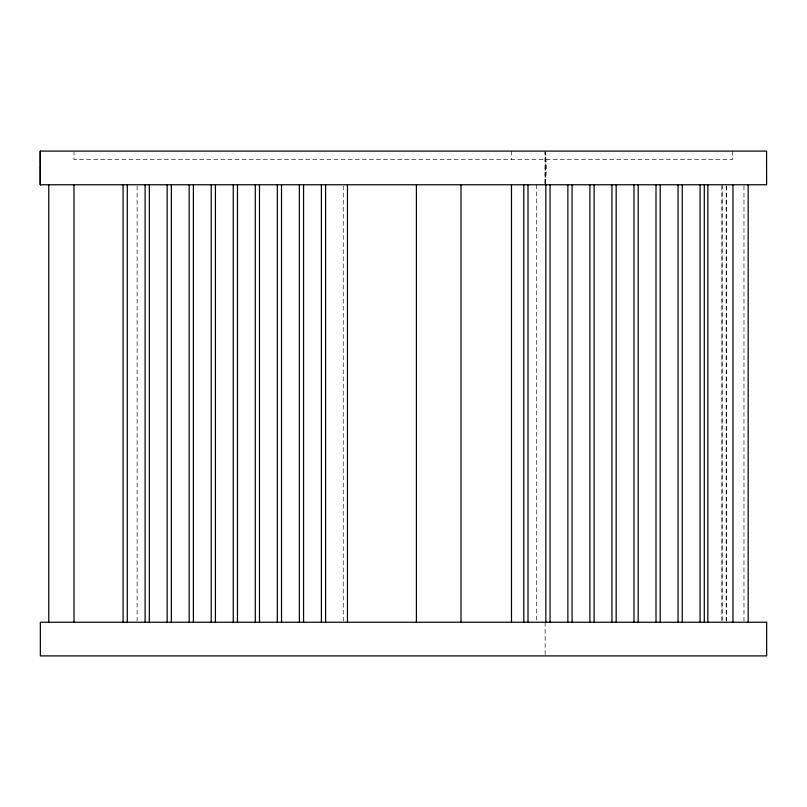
<?xml version="1.0" encoding="UTF-8"?>
<svg xmlns="http://www.w3.org/2000/svg" width="807" height="807" viewBox="0 0 807 807"><rect width="100%" height="100%" fill="white"/><g stroke="black" fill="none" stroke-linecap="round" stroke-linejoin="round"><path stroke-width="0.61" stroke-dasharray="4.04 3.03" d="M545.139 151.101L545.139 184.763L546.662 167.896L545.25 152.301M545.139 184.763L545.209 167.917M732.665 151.101L732.635 159.514L74.002 159.514L74.002 152.311M545.461 167.917L545.159 152.301L545.139 183.552M743.973 186.014L743.973 620.987M726.32 186.014L726.32 620.987M726.149 186.014L726.149 620.987M722.114 184.763L722.114 620.987M721.942 186.014L721.942 620.987M545.139 622.237L545.139 654.648M536.726 184.763L536.726 620.987M511.487 151.101L511.487 159.514M343.247 186.014L343.247 620.987M137.119 186.014L137.119 620.987"/><path stroke-width="1.21" d="M748.18 184.763L748.18 622.237M732.978 184.763L732.978 622.237M707.85 184.763L707.85 622.237M704.289 184.763L704.289 622.237M700.083 184.763L700.083 622.237M682.258 184.763L682.258 622.237M678.051 184.763L678.051 622.237M660.217 184.763L660.217 622.237M656.01 184.763L656.01 622.237M638.186 184.763L638.186 622.237M633.979 184.763L633.979 622.237M616.155 184.763L616.155 622.237M611.948 184.763L611.948 622.237M594.113 184.763L594.113 622.237M589.907 184.763L589.907 622.237M572.082 184.763L572.082 622.237M567.876 184.763L567.876 622.237M550.051 184.763L550.051 622.237M545.845 184.763L545.845 622.237M528.01 184.763L528.01 622.237M523.804 184.763L523.804 622.237M511.487 184.763L511.487 622.237M461.009 184.763L461.009 622.237M416.412 184.763L416.412 622.237M347.454 184.763L347.454 622.237M325.594 184.763L325.594 622.237M321.388 184.763L321.388 622.237M303.563 184.763L303.563 622.237M299.357 184.763L299.357 622.237M281.522 184.763L281.522 622.237M277.315 184.763L277.315 622.237M259.491 184.763L259.491 622.237M255.284 184.763L255.284 622.237M237.46 184.763L237.46 622.237M233.253 184.763L233.253 622.237M215.419 184.763L215.419 622.237M211.212 184.763L211.212 622.237M193.387 184.763L193.387 622.237M189.181 184.763L189.181 622.237M171.356 184.763L171.356 622.237M167.15 184.763L167.15 622.237M149.315 184.763L149.315 622.237M145.109 184.763L145.109 622.237M127.284 184.763L127.284 622.237M123.078 184.763L123.078 622.237M74.002 184.763L74.002 622.237M48.763 184.763L48.763 622.237M40.36 167.927L40.35 184.763L766.62 184.763L766.569 151.101L40.35 151.101L40.35 184.763L40.35 151.101L40.39 167.937M766.65 622.237L40.35 622.237L40.35 655.899L766.65 655.899L766.65 622.237"/></g></svg>
